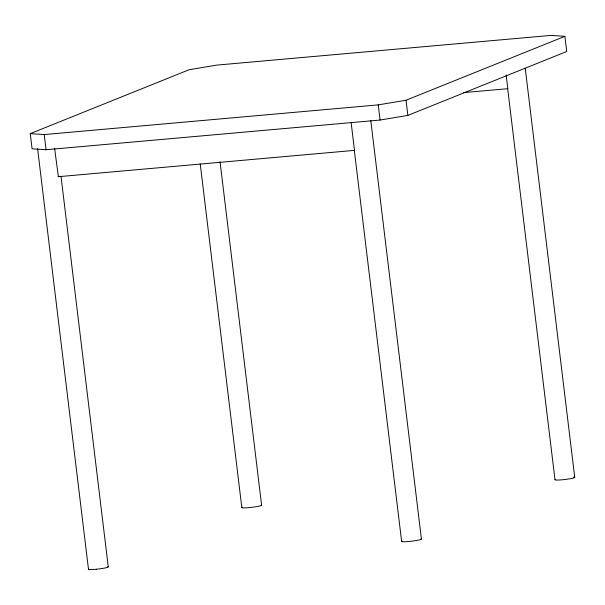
<?xml version="1.0" encoding="UTF-8"?>
<svg xmlns="http://www.w3.org/2000/svg" width="605" height="605" viewBox="0 0 605 605"><rect width="100%" height="100%" fill="white"/><g stroke="black" fill="none" stroke-linecap="round" stroke-linejoin="round"><path stroke-width="0.91" d="M30.25 133.644L189.115 69.726L216.9 65.09L550.928 35.408L564.896 36.33L566.726 51.493L407.868 115.411L380.084 120.047L46.056 149.73L32.088 148.807L30.25 133.644L44.218 134.567L378.246 104.884L406.031 100.248L564.896 36.33M242.393 507.224L242.106 507.33A9.952 0.923 -6.9 0 0 251.937 507.3A9.952 0.923 -6.9 0 0 261.231 505.001M54.579 148.233L58.367 176.652A9.914 0.915 -6.9 0 0 59.842 176.274M463.649 92.603L507.799 88.685L506.128 74.899M58.027 176.72L354.485 150.373L351.15 122.807M96.278 569.245L93.851 569.456A9.952 0.923 -6.9 0 1 88.708 569.055M525.216 68.108L574.75 477.443M507.655 88.511L554.989 479.697M406.031 100.248L407.868 115.411M378.246 104.884L380.084 120.047M370.759 120.38L421.428 539.078M354.303 150.259L401.637 541.445M220.061 161.853L261.61 505.19M200.225 163.842L241.826 507.603M61.044 176.615L108.265 566.862M44.218 134.567L46.056 149.73M37.601 148.747L88.496 569.32M107.803 566.681A9.952 0.923 -6.9 0 1 105.701 567.838A9.952 0.923 -6.9 0 1 96.278 569.252M573.714 477.095A9.952 0.923 -6.9 0 1 565.577 479.41A9.952 0.923 -6.9 0 1 555.488 479.402M421.088 538.881A9.952 0.923 -6.9 0 1 411.498 541.195A9.952 0.923 -6.9 0 1 401.992 541.165"/></g></svg>
